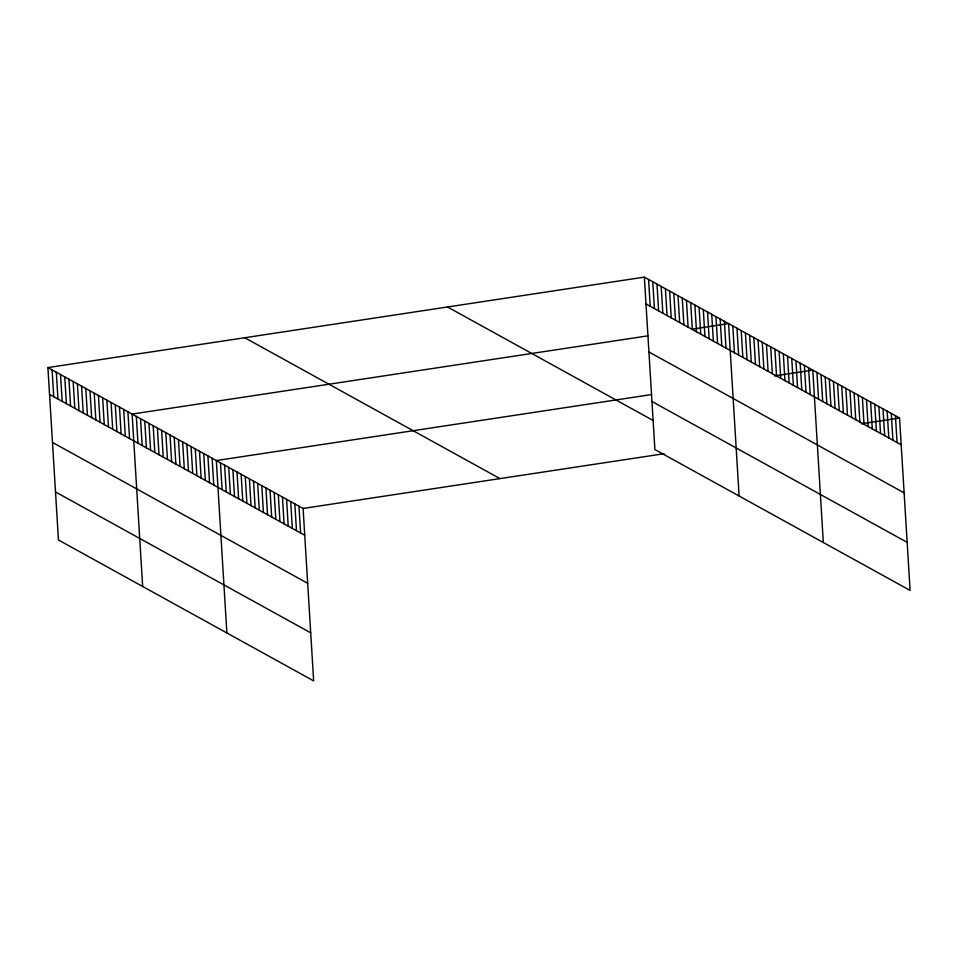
<?xml version="1.0" encoding="UTF-8"?>
<svg xmlns="http://www.w3.org/2000/svg" width="958" height="958" viewBox="0 0 958 958"><rect width="100%" height="100%" fill="white"/><g stroke="black" fill="none" stroke-linecap="round" stroke-linejoin="round"><path stroke-width="1.44" d="M47.9 367.585L303.099 508.459L313.649 680.875L58.45 539.989L47.9 367.585L644.351 277.125L899.55 418.011L910.1 590.415L654.901 449.541L644.351 277.125M647.919 335.851L132.12 414.072L142.658 586.488M691.664 329.217L728.571 323.624L739.109 496.028M651.5 394.564L216.328 460.559L226.878 632.975M774.519 375.907L812.791 370.111L823.329 542.515M303.099 508.459L664.038 453.721M861.278 423.807L899.55 418.011M645.991 303.925L901.191 444.799M648.925 351.981L904.136 492.855M651.955 401.486L907.166 542.36M447.518 306.979L653.14 420.49M244.733 337.731L499.932 478.605M49.541 394.373L304.74 535.247M52.474 442.428L307.686 583.302M55.504 491.945L310.703 632.819M895.419 415.724L897.059 442.512M891.287 413.449L892.928 440.237M887.156 411.162L888.796 437.95M883.025 408.886L884.665 435.674M878.893 406.599L880.534 433.399M874.762 404.324L876.402 431.112M870.63 402.037L872.271 428.837M866.499 399.761L868.14 426.549M862.368 397.474L864.008 424.274M858.236 395.199L859.877 421.987M854.105 392.912L855.745 419.712M849.974 390.636L851.614 417.425M845.842 388.361L847.483 415.149M841.711 386.074L843.351 412.862M837.579 383.799L839.22 410.587M833.448 381.512L835.089 408.3M829.317 379.236L830.957 406.024M825.185 376.949L826.826 403.737M821.054 374.674L822.694 401.462M816.923 372.387L818.551 399.187M808.576 367.788L810.217 394.576M804.361 365.465L806.001 392.253M800.158 363.13L801.798 389.93M795.942 360.807L797.583 387.607M791.727 358.484L793.368 385.272M787.524 356.16L789.164 382.949M783.309 353.837L784.949 380.625M779.094 351.514L780.734 378.302M774.89 349.191L776.531 375.979M770.675 346.868L772.316 373.656M766.472 344.545L768.1 371.333M762.257 342.21L763.897 369.01M758.041 339.886L759.682 366.686M753.838 337.563L755.479 364.363M749.623 335.24L751.264 362.028M745.408 332.917L747.048 359.705M741.205 330.594L742.845 357.382M736.989 328.271L738.63 355.059M732.786 325.948L734.415 352.736M724.356 321.289L725.996 348.089M720.153 318.966L721.781 345.766M715.937 316.643L717.578 343.443M711.722 314.32L713.363 341.108M707.519 311.997L709.16 338.785M703.304 309.674L704.944 336.462M699.089 307.35L700.729 334.138M694.885 305.027L696.526 331.815M690.67 302.704L692.311 329.492M686.467 300.369L688.095 327.169M682.252 298.046L683.892 324.846M678.036 295.723L679.677 322.523M673.833 293.399L675.462 320.188M669.618 291.076L671.259 317.864M665.403 288.753L667.043 315.541M661.2 286.43L662.84 313.218M656.984 284.107L658.625 310.895M652.769 281.784L654.41 308.572M648.566 279.449L650.207 306.249M298.968 506.183L300.608 532.971M294.836 503.896L296.477 530.684M290.705 501.621L292.346 528.409M286.574 499.334L288.214 526.134M282.442 497.058L284.083 523.846M278.311 494.771L279.952 521.571M274.18 492.496L275.82 519.284M270.048 490.209L271.689 517.009M265.917 487.933L267.557 514.721M261.785 485.646L263.426 512.446M257.654 483.371L259.295 510.159M253.523 481.096L255.163 507.884M249.391 478.808L251.032 505.596M245.26 476.533L246.901 503.321M241.129 474.246L242.769 501.034M236.997 471.971L238.626 498.759M232.866 469.683L234.494 496.472M228.734 467.408L230.363 494.196M224.603 465.121L226.232 491.921M220.46 462.846L222.1 489.634M212.125 458.235L213.766 485.023M207.91 455.912L209.551 482.7M203.707 453.589L205.335 480.377M199.492 451.266L201.132 478.054M195.276 448.943L196.917 475.731M191.073 446.62L192.702 473.408M186.858 444.296L188.498 471.085M182.643 441.961L184.283 468.761M178.439 439.638L180.08 466.438M174.224 437.315L175.865 464.115M170.009 434.992L171.65 461.78M165.806 432.669L167.446 459.457M161.591 430.346L163.231 457.134M157.387 428.022L159.016 454.81M153.172 425.699L154.813 452.487M148.957 423.376L150.598 450.164M144.754 421.041L146.382 447.841M140.539 418.718L142.179 445.518M136.323 416.395L137.964 443.195M127.905 411.748L129.546 438.536M123.69 409.425L125.33 436.213M119.487 407.102L121.127 433.89M115.271 404.779L116.912 431.567M111.068 402.456L112.697 429.244M106.853 400.121L108.493 426.921M102.638 397.798L104.278 424.598M98.434 395.474L100.063 422.274M94.219 393.151L95.86 419.939M90.004 390.828L91.645 417.616M85.801 388.505L87.441 415.293M81.586 386.182L83.226 412.97M77.37 383.859L79.011 410.647M73.167 381.535L74.808 408.324M68.952 379.2L70.593 406M64.749 376.877L66.377 403.677M60.534 374.554L62.174 401.354M56.318 372.231L57.959 399.019M52.115 369.908L53.744 396.696"/></g></svg>
